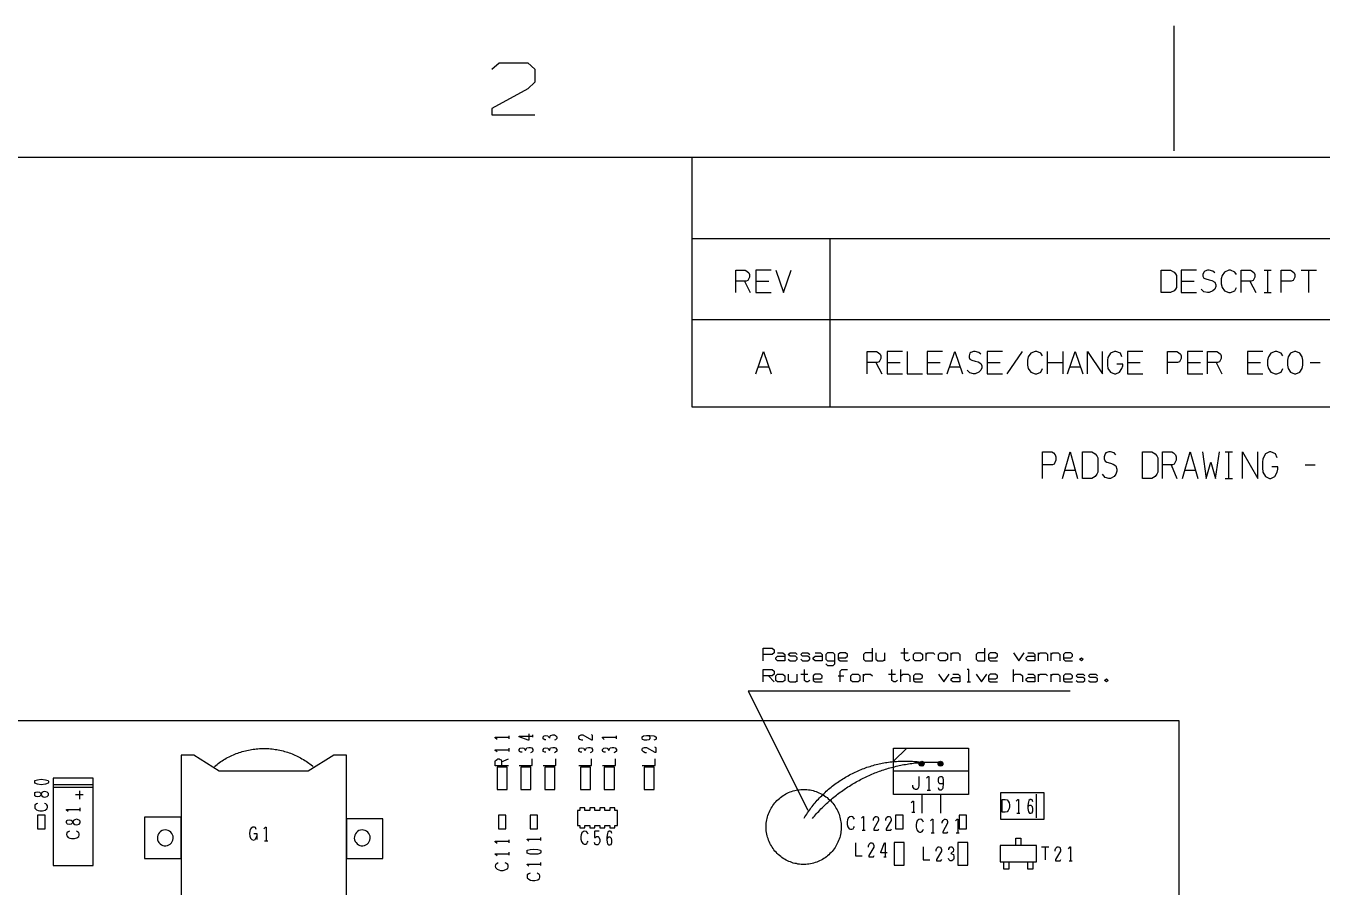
# Model space of a CAD drawing. Header units: millimetres. Extents: x 0 to 1189, y 35 to 806.
# Drawn here: x 630.9 to 915.9, y 616.2 to 805.6 of the extents above; entities that cross this region are included whole.
import ezdxf

# ---------------------------------------------------------------- set-up
doc = ezdxf.new("R2010")
doc.units = ezdxf.units.MM
doc.layers.add('Pen 1', color=7, linetype='Continuous')

msp = doc.modelspace()

# ---------------------------------------------------------------- linework, layer by layer
at = {"layer": 'Pen 1', "color": 7, "lineweight": 30}
for p, q in [((883.3, 805.58), (883.3, 778.1)), ((777.4, 758.85), (1162.45, 758.85)), ((807.65, 758.85), (807.65, 721.7)), ((903.15, 751.85), (904.72, 751.85)), ((903.95, 746.92), (903.95, 751.85)), ((911.35, 751.85), (914.7, 751.85)), ((913.03, 746.92), (913.03, 751.85)), ((788.9, 749.42), (790.2, 746.92)), ((791.42, 749.42), (794.25, 749.42)), ((884.95, 749.42), (887.78, 749.42)), ((900.03, 749.42), (901.33, 746.92)), ((903.15, 746.92), (904.72, 746.92)), ((777.4, 740.97), (1162.45, 740.97)), ((846.7, 729.05), (850.08, 733.95)), ((855.53, 729.05), (855.53, 733.95)), ((858.88, 733.95), (858.88, 729.05)), ((791.92, 730.58), (794.3, 730.58)), ((817.78, 731.55), (819.08, 729.05)), ((820.3, 731.55), (823.12, 731.55)), ((829.1, 731.55), (831.92, 731.55)), ((834, 730.58), (836.38, 730.58)), ((842.3, 731.55), (845.15, 731.55)), ((855.53, 731.55), (858.88, 731.55)), ((860.4, 730.58), (862.78, 730.58)), ((873.12, 731.55), (875.95, 731.55)), ((886.33, 731.55), (889.15, 731.55)), ((892.6, 731.55), (893.9, 729.05)), ((899.53, 731.55), (902.35, 731.55)), ((913.3, 731.55), (915.47, 731.55)), ((894.62, 711.92), (896.2, 711.92)), ((895.42, 706.05), (895.42, 711.92)), ((859.3, 707.88), (861.67, 707.88)), ((882.7, 709.03), (884, 706.05)), ((885.72, 707.88), (888.08, 707.88)), ((912.2, 709.03), (914.38, 709.03)), ((894.62, 706.05), (896.2, 706.05)), ((819.78, 665.95), (819.78, 667.67)), ((823.3, 667.67), (824.88, 667.67)), ((828.83, 665.95), (828.83, 667.67)), ((834.33, 665.95), (834.33, 667.67)), ((853.58, 665.95), (853.58, 667.67)), ((856.33, 665.95), (856.33, 667.67)), ((823.3, 661.28), (823.3, 664.03)), ((848.08, 661.28), (848.08, 664.03)), ((794.22, 662.65), (795.42, 661.28)), ((800.53, 661.28), (800.53, 663)), ((801.3, 663), (802.88, 663)), ((809.55, 662.65), (810.75, 662.65)), ((815.05, 661.28), (815.05, 663)), ((820.55, 663), (822.12, 663)), ((837.85, 661.28), (838.62, 661.28)), ((853.58, 661.28), (853.58, 663)), ((856.33, 661.28), (856.33, 663)), ((737.17, 648.78), (737.17, 649.47)), ((742.4, 649.12), (742.4, 649.65)), ((760.75, 648.78), (760.75, 649.47)), ((735.5, 643.72), (737.03, 644.4)), ((737.17, 646.03), (737.17, 646.72)), ((821.67, 643.85), (824.58, 646.72)), ((838.17, 641.65), (821.67, 641.65)), ((828.42, 643.3), (827.33, 643.3)), ((828.42, 643.3), (827.33, 643.3)), ((827.4, 643.58), (828.35, 643.58)), ((827.4, 643.58), (828.35, 643.58)), ((827.4, 643.03), (828.35, 643.03)), ((827.4, 643.03), (828.35, 643.03)), ((832.55, 643.3), (831.45, 643.3)), ((831.53, 643.58), (832.47, 643.58)), ((831.53, 643.03), (832.47, 643.03)), ((637.12, 638.72), (645.5, 638.72)), ((637.12, 638.17), (645.5, 638.17)), ((643.53, 636.45), (641.83, 636.45)), ((642.67, 637.38), (642.67, 635.53)), ((827.88, 636.55), (827.88, 632.42)), ((829.1, 637.47), (829.78, 637.47)), ((832, 636.55), (832, 632.42)), ((853.08, 636.6), (853.08, 631.38)), ((642.85, 632.9), (642.85, 633.6)), ((825.72, 632.65), (826.4, 632.65)), ((848.8, 632.45), (849.47, 632.45)), ((744.15, 626.42), (744.15, 627.1)), ((814.8, 628.67), (815.47, 628.67)), ((829.95, 628.08), (830.65, 628.08)), ((835.45, 628.08), (836.15, 628.08)), ((683.38, 626.33), (684.08, 626.33)), ((737.17, 625.92), (737.17, 626.6)), ((854.22, 625), (855.85, 625)), ((855, 625), (855, 622.15)), ((737.17, 623.17), (737.17, 623.85)), ((744.15, 620.92), (744.15, 621.6)), ((819.58, 622.83), (820.1, 622.83)), ((860.28, 621.95), (860.97, 621.95))]:
    msp.add_line(p, q, dxfattribs=at)
for points in [[(733.4, 796.03), (734.97, 797.45), (741.25, 797.45), (742.83, 796.03), (742.83, 793.17), (741.25, 791.72), (733.4, 787.42), (733.4, 786), (742.83, 786)], [(26.55, 776.72), (1162.45, 776.72), (1162.45, 61.62), (26.55, 61.62), (26.55, 776.72)], [(777.4, 776.72), (1162.45, 776.72), (1162.45, 721.7), (777.4, 721.7), (777.4, 776.72)], [(787.03, 746.92), (787.03, 751.85), (789.1, 751.85), (789.42, 751.65), (789.85, 751.28), (790, 750.88), (790, 750.3), (789.62, 749.55), (789.25, 749.42), (787.03, 749.42)], [(794.8, 751.85), (791.42, 751.85), (791.42, 746.92), (794.8, 746.92)], [(795.83, 751.85), (797.5, 746.92), (799.2, 751.85)], [(880.55, 746.92), (880.55, 751.85), (882.6, 751.85), (883.38, 751.45), (883.72, 751.08), (883.9, 750.7), (883.9, 748.08), (883.72, 747.7), (883.38, 747.33), (882.6, 746.92), (880.55, 746.92)], [(888.3, 751.85), (884.95, 751.85), (884.95, 746.92), (888.3, 746.92)], [(892.33, 751.28), (891.9, 751.65), (891.1, 751.85), (890.72, 751.85), (890.1, 751.65), (889.92, 751.45), (889.72, 750.88), (889.72, 750.5), (889.92, 750.12), (890.33, 749.92), (891.1, 749.72), (891.7, 749.55), (892.33, 749.22), (892.53, 748.65), (892.53, 748.28), (892.33, 747.7), (891.9, 747.33), (891.1, 746.92), (890.72, 746.92), (889.92, 747.12), (889.35, 747.7)], [(897.1, 750.88), (896.72, 751.45), (895.8, 751.85), (895.42, 751.85), (894.47, 751.45), (893.92, 750.7), (893.75, 749.92), (893.75, 748.85), (893.92, 748.08), (894.47, 747.33), (895.42, 746.92), (895.8, 746.92), (896.72, 747.33), (897.1, 748.08)], [(898.15, 746.92), (898.15, 751.85), (900.2, 751.85), (900.55, 751.65), (900.97, 751.28), (901.12, 750.88), (901.12, 750.3), (900.75, 749.55), (900.35, 749.42), (898.15, 749.42)], [(906.95, 746.92), (906.95, 751.85), (909, 751.85), (909.35, 751.65), (909.78, 751.28), (909.92, 750.88), (909.92, 750.3), (909.55, 749.55), (909.15, 749.42), (906.95, 749.42)], [(791.42, 729.05), (793.1, 733.95), (794.8, 729.05)], [(815.9, 729.05), (815.9, 733.95), (817.97, 733.95), (818.33, 733.78), (818.72, 733.38), (818.88, 733), (818.88, 732.42), (818.5, 731.67), (818.12, 731.55), (815.9, 731.55)], [(823.67, 733.95), (820.3, 733.95), (820.3, 729.05), (823.67, 729.05)], [(824.7, 733.95), (824.7, 729.05), (828.08, 729.05)], [(832.47, 733.95), (829.1, 733.95), (829.1, 729.05), (832.47, 729.05)], [(833.5, 729.05), (835.2, 733.95), (836.88, 729.05)], [(840.9, 733.38), (840.47, 733.78), (839.67, 733.95), (839.28, 733.95), (838.67, 733.78), (838.47, 733.58), (838.3, 733), (838.3, 732.62), (838.47, 732.25), (838.9, 732.05), (839.67, 731.85), (840.28, 731.67), (840.9, 731.35), (841.08, 730.78), (841.08, 730.4), (840.9, 729.83), (840.47, 729.45), (839.67, 729.05), (839.28, 729.05), (838.47, 729.25), (837.9, 729.83)], [(845.67, 733.95), (842.3, 733.95), (842.3, 729.05), (845.67, 729.05)], [(854.47, 733), (854.1, 733.58), (853.17, 733.95), (852.8, 733.95), (851.85, 733.58), (851.3, 732.83), (851.12, 732.05), (851.12, 730.97), (851.3, 730.2), (851.85, 729.45), (852.8, 729.05), (853.17, 729.05), (854.1, 729.45), (854.47, 730.2)], [(859.92, 729.05), (861.6, 733.95), (863.28, 729.05)], [(864.33, 729.05), (864.33, 733.95), (867.67, 729.05), (867.67, 733.95)], [(871.92, 732.83), (871.58, 733.58), (870.55, 733.95), (870.25, 733.95), (869.4, 733.58), (868.83, 732.62), (868.72, 732.05), (868.72, 730.97), (868.83, 730.2), (869.4, 729.45), (870.25, 729.05), (870.55, 729.05), (871.4, 729.45), (871.92, 730.2), (872.08, 730.78), (872.08, 731.15), (870.75, 731.15)], [(876.47, 733.95), (873.12, 733.95), (873.12, 729.05), (876.47, 729.05)], [(881.92, 729.05), (881.92, 733.95), (883.97, 733.95), (884.33, 733.78), (884.75, 733.38), (884.9, 733), (884.9, 732.42), (884.53, 731.67), (884.12, 731.55), (881.92, 731.55)], [(889.67, 733.95), (886.33, 733.95), (886.33, 729.05), (889.67, 729.05)], [(890.72, 729.05), (890.72, 733.95), (892.78, 733.95), (893.12, 733.78), (893.55, 733.38), (893.7, 733), (893.7, 732.42), (893.33, 731.67), (892.92, 731.55), (890.72, 731.55)], [(902.88, 733.95), (899.53, 733.95), (899.53, 729.05), (902.88, 729.05)], [(907.28, 733), (906.9, 733.58), (905.97, 733.95), (905.6, 733.95), (904.65, 733.58), (904.1, 732.83), (903.92, 732.05), (903.92, 730.97), (904.1, 730.2), (904.65, 729.45), (905.6, 729.05), (905.97, 729.05), (906.9, 729.45), (907.28, 730.2)], [(910.15, 733.95), (909.85, 733.95), (909, 733.58), (908.42, 732.83), (908.33, 732.05), (908.33, 730.97), (908.42, 730.2), (909, 729.45), (909.85, 729.05), (910.15, 729.05), (911, 729.45), (911.53, 730.2), (911.67, 730.97), (911.67, 732.05), (911.53, 732.83), (911, 733.58), (910.15, 733.95)], [(854.42, 706.05), (854.42, 711.92), (856.47, 711.92), (856.83, 711.7), (857.25, 711.25), (857.4, 710.78), (857.4, 710.1), (857, 709.17), (856.62, 709.03), (854.42, 709.03)], [(858.83, 706.05), (860.5, 711.92), (862.17, 706.05)], [(863.22, 706.05), (863.22, 711.92), (865.28, 711.92), (866.05, 711.47), (866.38, 711.03), (866.58, 710.55), (866.58, 707.42), (866.38, 706.97), (866.05, 706.5), (865.28, 706.05), (863.22, 706.05)], [(870.6, 711.25), (870.17, 711.7), (869.38, 711.92), (869, 711.92), (868.38, 711.7), (868.2, 711.47), (868, 710.78), (868, 710.33), (868.2, 709.88), (868.6, 709.65), (869.38, 709.4), (869.97, 709.17), (870.6, 708.8), (870.78, 708.1), (870.78, 707.65), (870.6, 706.97), (870.17, 706.5), (869.38, 706.05), (869, 706.05), (868.2, 706.28), (867.62, 706.97)], [(876.42, 706.05), (876.42, 711.92), (878.47, 711.92), (879.25, 711.47), (879.58, 711.03), (879.78, 710.55), (879.78, 707.42), (879.58, 706.97), (879.25, 706.5), (878.47, 706.05), (876.42, 706.05)], [(880.83, 706.05), (880.83, 711.92), (882.88, 711.92), (883.22, 711.7), (883.65, 711.25), (883.8, 710.78), (883.8, 710.1), (883.42, 709.17), (883.03, 709.03), (880.83, 709.03)], [(885.22, 706.05), (886.9, 711.92), (888.58, 706.05)], [(889.62, 711.92), (890.45, 706.05), (891.45, 709.65), (892.47, 706.05), (893.33, 711.92)], [(898.42, 706.05), (898.42, 711.92), (901.78, 706.05), (901.78, 711.92)], [(906.03, 710.55), (905.67, 711.47), (904.65, 711.92), (904.35, 711.92), (903.5, 711.47), (902.92, 710.33), (902.83, 709.65), (902.83, 708.35), (902.92, 707.42), (903.5, 706.5), (904.35, 706.05), (904.65, 706.05), (905.5, 706.5), (906.03, 707.42), (906.17, 708.1), (906.17, 708.58), (904.85, 708.58)], [(793.05, 665.95), (793.05, 668.7), (795.03, 668.7), (795.42, 668.35), (795.42, 667.67), (795.03, 667.33), (793.05, 667.33)], [(796.2, 667.67), (797.38, 667.67), (797.78, 667.33), (797.78, 665.95), (796.2, 665.95), (795.8, 666.3), (795.8, 666.62), (796.2, 666.97), (797.78, 666.97)], [(798.55, 666.3), (798.95, 665.95), (800.12, 665.95), (800.53, 666.3), (800.53, 666.62), (800.12, 666.97), (798.95, 666.97), (798.55, 667.33), (798.95, 667.67), (800.12, 667.67), (800.53, 667.33)], [(801.3, 666.3), (801.7, 665.95), (802.88, 665.95), (803.28, 666.3), (803.28, 666.62), (802.88, 666.97), (801.7, 666.97), (801.3, 667.33), (801.7, 667.67), (802.88, 667.67), (803.28, 667.33)], [(804.45, 667.67), (805.62, 667.67), (806.03, 667.33), (806.03, 665.95), (804.45, 665.95), (804.05, 666.3), (804.05, 666.62), (804.45, 666.97), (806.03, 666.97)], [(806.8, 665.25), (807.2, 664.92), (808.38, 664.92), (808.78, 665.25), (808.78, 667.33), (808.38, 667.67), (807.2, 667.67), (806.8, 667.33), (806.8, 666.3), (807.2, 665.95), (808.78, 665.95)], [(809.55, 666.62), (811.12, 666.62), (811.53, 666.97), (811.53, 667.33), (811.12, 667.67), (809.95, 667.67), (809.55, 667.33), (809.55, 666.3), (809.95, 665.95), (811.53, 665.95)], [(817.03, 667.67), (815.45, 667.67), (815.05, 667.33), (815.05, 666.3), (815.45, 665.95), (817.03, 665.95), (817.03, 668.7)], [(817.8, 667.67), (817.8, 666.3), (818.2, 665.95), (819.38, 665.95), (819.78, 666.3)], [(825.28, 666.3), (824.88, 665.95), (824.5, 665.95), (824.1, 666.3), (824.1, 668.7)], [(826.08, 666.3), (826.08, 667.33), (826.45, 667.67), (827.62, 667.67), (828.03, 667.33), (828.03, 666.3), (827.62, 665.95), (826.45, 665.95), (826.08, 666.3)], [(828.83, 667.33), (829.2, 667.67), (830.38, 667.67), (830.78, 667.33)], [(831.58, 666.3), (831.58, 667.33), (831.95, 667.67), (833.12, 667.67), (833.53, 667.33), (833.53, 666.3), (833.12, 665.95), (831.95, 665.95), (831.58, 666.3)], [(834.33, 667.33), (834.7, 667.67), (835.88, 667.67), (836.28, 667.33), (836.28, 665.95)], [(841.78, 667.67), (840.2, 667.67), (839.83, 667.33), (839.83, 666.3), (840.2, 665.95), (841.78, 665.95), (841.78, 668.7)], [(842.58, 666.62), (844.12, 666.62), (844.53, 666.97), (844.53, 667.33), (844.12, 667.67), (842.95, 667.67), (842.58, 667.33), (842.58, 666.3), (842.95, 665.95), (844.53, 665.95)], [(848.08, 667.67), (849.25, 665.95), (850.42, 667.67)], [(851.2, 667.67), (852.4, 667.67), (852.78, 667.33), (852.78, 665.95), (851.2, 665.95), (850.83, 666.3), (850.83, 666.62), (851.2, 666.97), (852.78, 666.97)], [(853.58, 667.33), (853.95, 667.67), (855.15, 667.67), (855.53, 667.33), (855.53, 665.95)], [(856.33, 667.33), (856.7, 667.67), (857.9, 667.67), (858.28, 667.33), (858.28, 665.95)], [(859.08, 666.62), (860.65, 666.62), (861.03, 666.97), (861.03, 667.33), (860.65, 667.67), (859.45, 667.67), (859.08, 667.33), (859.08, 666.3), (859.45, 665.95), (861.03, 665.95)], [(793.05, 661.28), (793.05, 664.03), (795.03, 664.03), (795.42, 663.67), (795.42, 663), (795.03, 662.65), (793.05, 662.65)], [(803.28, 661.62), (802.88, 661.28), (802.5, 661.28), (802.1, 661.62), (802.1, 664.03)], [(809.95, 661.28), (809.95, 663.67), (810.35, 664.03), (811.53, 664.03)], [(822.53, 661.62), (822.12, 661.28), (821.75, 661.28), (821.35, 661.62), (821.35, 664.03)], [(838.25, 661.28), (838.25, 664.03), (837.85, 664.03)], [(863, 665.95), (862.6, 666.3), (863, 666.62), (863.4, 666.3), (863, 665.95)], [(795.8, 661.62), (795.8, 662.65), (796.2, 663), (797.38, 663), (797.78, 662.65), (797.78, 661.62), (797.38, 661.28), (796.2, 661.28), (795.8, 661.62)], [(798.55, 663), (798.55, 661.62), (798.95, 661.28), (800.12, 661.28), (800.53, 661.62)], [(804.05, 661.95), (805.62, 661.95), (806.03, 662.3), (806.03, 662.65), (805.62, 663), (804.45, 663), (804.05, 662.65), (804.05, 661.62), (804.45, 661.28), (806.03, 661.28)], [(812.3, 661.62), (812.3, 662.65), (812.7, 663), (813.88, 663), (814.28, 662.65), (814.28, 661.62), (813.88, 661.28), (812.7, 661.28), (812.3, 661.62)], [(815.05, 662.65), (815.45, 663), (816.62, 663), (817.03, 662.65)], [(823.3, 662.65), (823.7, 663), (824.88, 663), (825.28, 662.65), (825.28, 661.28)], [(826.08, 661.95), (827.62, 661.95), (828.03, 662.3), (828.03, 662.65), (827.62, 663), (826.45, 663), (826.08, 662.65), (826.08, 661.62), (826.45, 661.28), (828.03, 661.28)], [(831.58, 663), (832.75, 661.28), (833.92, 663)], [(834.7, 663), (835.88, 663), (836.28, 662.65), (836.28, 661.28), (834.7, 661.28), (834.33, 661.62), (834.33, 661.95), (834.7, 662.3), (836.28, 662.3)], [(839.83, 663), (841, 661.28), (842.17, 663)], [(842.58, 661.95), (844.12, 661.95), (844.53, 662.3), (844.53, 662.65), (844.12, 663), (842.95, 663), (842.58, 662.65), (842.58, 661.62), (842.95, 661.28), (844.53, 661.28)], [(848.08, 662.65), (848.45, 663), (849.62, 663), (850.03, 662.65), (850.03, 661.28)], [(851.2, 663), (852.4, 663), (852.78, 662.65), (852.78, 661.28), (851.2, 661.28), (850.83, 661.62), (850.83, 661.95), (851.2, 662.3), (852.78, 662.3)], [(853.58, 662.65), (853.95, 663), (855.15, 663), (855.53, 662.65)], [(856.33, 662.65), (856.7, 663), (857.9, 663), (858.28, 662.65), (858.28, 661.28)], [(859.08, 661.95), (860.65, 661.95), (861.03, 662.3), (861.03, 662.65), (860.65, 663), (859.45, 663), (859.08, 662.65), (859.08, 661.62), (859.45, 661.28), (861.03, 661.28)], [(861.83, 661.62), (862.2, 661.28), (863.4, 661.28), (863.78, 661.62), (863.78, 661.95), (863.4, 662.3), (862.2, 662.3), (861.83, 662.65), (862.2, 663), (863.4, 663), (863.78, 662.65)], [(864.58, 661.62), (864.95, 661.28), (866.15, 661.28), (866.53, 661.62), (866.53, 661.95), (866.15, 662.3), (864.95, 662.3), (864.58, 662.65), (864.95, 663), (866.15, 663), (866.53, 662.65)], [(868.5, 661.28), (868.1, 661.62), (868.5, 661.95), (868.9, 661.62), (868.5, 661.28)], [(860.5, 659.3), (789.75, 659.3), (802.85, 633.12)], [(521.4, 319.98), (521.4, 375), (361.88, 375), (361.88, 652.78), (884.45, 652.78), (884.45, 375), (789.55, 375), (789.55, 319.98), (521.4, 319.98)], [(741.5, 649.85), (741.5, 648.47), (741.38, 648.47), (739.38, 649.22), (739.38, 649.4), (742.4, 649.4)], [(734.53, 648.65), (734.12, 649), (734.12, 649.12), (737.17, 649.12)], [(745.25, 648.58), (745, 648.58), (744.67, 648.78), (744.62, 648.95), (744.62, 649.22), (744.88, 649.47), (745.25, 649.55), (745.65, 649.47), (745.78, 649.3), (746.03, 649), (746.03, 648.95)], [(746.03, 649), (746.22, 649.4), (746.3, 649.55), (746.75, 649.65), (747.12, 649.65), (747.38, 649.55), (747.65, 649.22), (747.65, 648.83), (747.38, 648.58), (747.12, 648.47)], [(753.38, 648.47), (753.12, 648.47), (752.72, 648.65), (752.47, 648.95), (752.47, 649.22), (752.55, 649.47), (753, 649.65), (753.38, 649.65), (755.25, 648.58), (755.5, 648.58), (755.5, 649.55), (755.25, 649.72)], [(758.1, 648.65), (757.72, 649), (757.72, 649.12), (760.75, 649.12)], [(767.8, 649.55), (768.05, 649.4), (768.12, 649.22), (768.12, 648.83), (767.88, 648.58), (767.47, 648.47), (766.95, 648.47), (766.5, 648.65), (766.45, 648.95), (766.45, 649.22), (766.7, 649.47), (767.35, 649.55), (768.12, 649.55), (768.95, 649.47), (769.22, 649.4), (769.47, 649.12), (769.47, 648.83), (769.4, 648.65), (768.95, 648.47)], [(767.35, 645.72), (767.1, 645.72), (766.7, 645.9), (766.45, 646.2), (766.45, 646.47), (766.5, 646.72), (766.95, 646.9), (767.35, 646.9), (769.22, 645.83), (769.47, 645.83), (769.47, 646.8), (769.22, 646.97)], [(701.38, 645.17), (698.6, 645.17), (693, 641.67), (673.45, 641.67), (667.85, 645.17), (665.05, 645.17), (665.05, 608.83), (701.38, 608.83), (701.38, 645.17)], [(672.4, 642.72), (672.67, 642.95), (672.95, 643.15), (673.22, 643.38), (673.5, 643.58), (673.78, 643.78), (674.08, 643.95), (674.38, 644.15), (674.67, 644.33), (674.97, 644.5), (675.28, 644.67), (675.6, 644.83), (675.9, 644.97), (676.22, 645.12), (676.53, 645.28), (676.85, 645.4), (677.17, 645.53), (677.5, 645.65), (677.83, 645.78), (678.17, 645.88), (678.5, 645.97), (678.83, 646.08), (679.17, 646.15), (679.53, 646.25), (679.85, 646.3), (680.2, 646.38), (680.55, 646.42), (680.88, 646.5), (681.22, 646.53), (681.58, 646.58), (681.92, 646.6), (682.28, 646.62), (682.62, 646.65), (682.97, 646.65), (683.33, 646.65), (683.67, 646.65), (684.03, 646.62), (684.35, 646.62), (684.7, 646.58), (685.05, 646.55), (685.4, 646.5), (685.75, 646.45), (686.1, 646.4), (686.42, 646.35), (686.78, 646.28), (687.12, 646.2), (687.45, 646.12), (687.8, 646.03), (688.12, 645.92), (688.45, 645.83), (688.78, 645.7), (689.12, 645.6), (689.45, 645.47), (689.78, 645.33), (690.08, 645.2), (690.4, 645.05), (690.72, 644.9), (691.03, 644.75), (691.33, 644.58), (691.62, 644.4), (691.92, 644.22), (692.22, 644.05), (692.53, 643.85), (692.83, 643.65), (693.1, 643.45), (693.38, 643.25), (693.65, 643.05), (693.92, 642.83), (694.05, 642.72)], [(734.53, 645.9), (734.12, 646.25), (734.12, 646.38), (737.17, 646.38)], [(737.03, 642.83), (734.12, 642.83), (734.12, 643.9), (734.2, 644.05), (734.53, 644.22), (734.72, 644.35), (734.97, 644.35), (735.22, 644.22), (735.42, 644.15), (735.5, 643.9), (735.5, 642.83)], [(740.03, 645.83), (739.75, 645.83), (739.45, 646.03), (739.38, 646.2), (739.38, 646.47), (739.62, 646.72), (740.03, 646.8), (740.4, 646.72), (740.53, 646.55), (740.8, 646.25), (740.8, 646.2)], [(739.38, 642.9), (742.2, 642.9), (742.2, 644.35)], [(740.8, 646.25), (740.97, 646.65), (741.05, 646.8), (741.5, 646.9), (741.9, 646.9), (742.15, 646.8), (742.4, 646.47), (742.4, 646.08), (742.15, 645.83), (741.9, 645.72)], [(745.25, 645.83), (745, 645.83), (744.67, 646.03), (744.62, 646.2), (744.62, 646.47), (744.88, 646.72), (745.25, 646.8), (745.65, 646.72), (745.78, 646.55), (746.03, 646.25), (746.03, 646.2)], [(744.62, 642.9), (747.45, 642.9), (747.45, 644.35)], [(746.03, 646.25), (746.22, 646.65), (746.3, 646.8), (746.75, 646.9), (747.12, 646.9), (747.38, 646.8), (747.65, 646.47), (747.65, 646.08), (747.38, 645.83), (747.12, 645.72)], [(753.12, 645.83), (752.85, 645.83), (752.55, 646.03), (752.47, 646.2), (752.47, 646.47), (752.72, 646.72), (753.12, 646.8), (753.5, 646.72), (753.62, 646.55), (753.9, 646.25), (753.9, 646.2)], [(752.47, 642.9), (755.3, 642.9), (755.3, 644.35)], [(753.9, 646.25), (754.08, 646.65), (754.15, 646.8), (754.6, 646.9), (755, 646.9), (755.25, 646.8), (755.5, 646.47), (755.5, 646.08), (755.25, 645.83), (755, 645.72)], [(758.35, 645.83), (758.1, 645.83), (757.78, 646.03), (757.72, 646.2), (757.72, 646.47), (757.97, 646.72), (758.35, 646.8), (758.75, 646.72), (758.88, 646.55), (759.12, 646.25), (759.12, 646.2)], [(757.72, 642.9), (760.55, 642.9), (760.55, 644.35)], [(759.12, 646.25), (759.33, 646.65), (759.4, 646.8), (759.85, 646.9), (760.22, 646.9), (760.47, 646.8), (760.75, 646.47), (760.75, 646.08), (760.47, 645.83), (760.22, 645.72)], [(766.45, 642.9), (769.28, 642.9), (769.28, 644.35)], [(838.17, 646.72), (838.17, 636.55), (821.67, 636.55), (821.67, 646.72), (838.17, 646.72)], [(734.53, 642.58), (734.53, 637.62), (736.72, 637.62), (736.72, 642.58), (734.53, 642.58)], [(739.75, 642.58), (739.75, 637.62), (741.95, 637.62), (741.95, 642.58), (739.75, 642.58)], [(745, 642.58), (745, 637.62), (747.2, 637.62), (747.2, 642.58), (745, 642.58)], [(752.85, 642.58), (752.85, 637.62), (755.05, 637.62), (755.05, 642.58), (752.85, 642.58)], [(758.1, 642.58), (758.1, 637.62), (760.3, 637.62), (760.3, 642.58), (758.1, 642.58)], [(766.83, 642.58), (766.83, 637.62), (769.03, 637.62), (769.03, 642.58), (766.83, 642.58)], [(802.05, 631.33), (802.22, 631.62), (802.42, 631.92), (802.6, 632.22), (802.8, 632.5), (803, 632.8), (803.2, 633.08), (803.4, 633.38), (803.6, 633.65), (803.83, 633.92), (804.03, 634.2), (804.25, 634.47), (804.47, 634.72), (804.7, 635), (804.92, 635.28), (805.17, 635.53), (805.4, 635.78), (805.65, 636.03), (805.9, 636.28), (806.12, 636.53), (806.4, 636.78), (806.65, 637), (806.9, 637.25), (807.15, 637.47), (807.42, 637.7), (807.7, 637.92), (807.95, 638.15), (808.22, 638.38), (808.5, 638.58), (808.78, 638.8), (809.08, 639), (809.35, 639.2), (809.65, 639.4), (809.92, 639.6), (810.22, 639.78), (810.53, 639.97), (810.8, 640.15), (811.1, 640.33), (811.42, 640.5), (811.72, 640.67), (812.03, 640.85), (812.33, 641), (812.65, 641.17), (812.95, 641.33), (813.28, 641.47), (813.6, 641.62), (813.9, 641.75), (814.22, 641.9), (814.55, 642.03), (814.88, 642.15), (815.2, 642.28), (815.53, 642.4), (815.85, 642.53), (816.2, 642.62), (816.53, 642.72), (816.85, 642.83), (817.2, 642.92), (817.53, 643.03), (817.88, 643.12), (818.2, 643.2), (818.55, 643.28), (818.88, 643.35), (819.22, 643.42), (819.58, 643.47), (819.92, 643.55), (820.25, 643.6), (820.6, 643.65), (820.95, 643.7), (821.3, 643.75), (821.65, 643.78), (822, 643.8), (822.35, 643.83), (822.7, 643.85), (823.03, 643.88), (823.38, 643.9), (823.72, 643.9), (824.08, 643.9), (824.42, 643.9), (824.78, 643.9), (825.12, 643.88), (825.47, 643.88), (825.83, 643.85), (826.17, 643.83), (826.53, 643.8), (826.88, 643.78), (827.22, 643.72), (827.58, 643.67), (827.9, 643.62), (828.17, 643.6)], [(803.88, 631.25), (804.1, 631.53), (804.33, 631.8), (804.55, 632.05), (804.78, 632.33), (805, 632.58), (805.25, 632.83), (805.5, 633.1), (805.72, 633.35), (805.97, 633.6), (806.22, 633.85), (806.47, 634.08), (806.72, 634.33), (806.97, 634.58), (807.25, 634.8), (807.5, 635.05), (807.78, 635.28), (808.03, 635.5), (808.3, 635.72), (808.58, 635.95), (808.85, 636.17), (809.12, 636.4), (809.4, 636.6), (809.67, 636.83), (809.95, 637.03), (810.22, 637.22), (810.53, 637.42), (810.8, 637.62), (811.1, 637.83), (811.38, 638.03), (811.67, 638.22), (811.97, 638.4), (812.28, 638.6), (812.58, 638.78), (812.88, 638.95), (813.17, 639.12), (813.47, 639.3), (813.78, 639.47), (814.1, 639.65), (814.4, 639.8), (814.72, 639.97), (815.03, 640.12), (815.35, 640.28), (815.65, 640.42), (815.97, 640.58), (816.3, 640.72), (816.62, 640.85), (816.92, 641), (817.25, 641.12), (817.58, 641.28), (817.9, 641.4), (818.25, 641.53), (818.58, 641.65), (818.9, 641.75), (819.22, 641.88), (819.55, 641.97), (819.9, 642.1), (820.22, 642.2), (820.58, 642.3), (820.9, 642.4), (821.22, 642.47), (821.58, 642.58), (821.92, 642.65), (822.25, 642.75), (822.6, 642.83), (822.95, 642.9), (823.28, 642.97), (823.62, 643.05), (823.97, 643.1), (824.33, 643.17), (824.65, 643.22), (825, 643.28), (825.35, 643.33), (825.7, 643.38), (826.05, 643.42), (826.4, 643.47), (826.75, 643.5), (827.1, 643.53), (827.45, 643.58), (827.8, 643.6), (828.12, 643.62), (828.47, 643.62), (828.83, 643.65), (829.17, 643.65), (829.53, 643.67), (829.88, 643.67), (830.25, 643.67), (830.6, 643.67), (830.95, 643.67), (831.3, 643.65), (831.65, 643.65), (832, 643.62), (832.35, 643.6), (832.55, 643.6)], [(827.88, 642.75), (827.55, 642.85), (827.35, 643.12), (827.35, 643.47), (827.55, 643.75), (827.9, 643.85), (828.2, 643.72), (828.4, 643.42), (828.38, 643.1), (828.15, 642.83), (827.88, 642.75)], [(827.88, 642.75), (827.55, 642.85), (827.35, 643.12), (827.35, 643.47), (827.55, 643.75), (827.9, 643.85), (828.2, 643.72), (828.4, 643.42), (828.38, 643.1), (828.15, 642.83), (827.88, 642.75)], [(832, 642.75), (831.67, 642.85), (831.47, 643.12), (831.47, 643.47), (831.67, 643.75), (832.03, 643.85), (832.33, 643.72), (832.53, 643.42), (832.5, 643.1), (832.28, 642.83), (832, 642.75)], [(632.85, 639.45), (632.9, 639.62), (633.47, 639.78), (634.25, 639.88), (635.22, 639.78), (635.8, 639.62), (635.88, 639.45), (635.88, 639.17), (635.8, 639.03), (635.22, 638.8), (634.25, 638.7), (633.47, 638.8), (632.9, 639.03), (632.85, 639.17), (632.85, 639.45)], [(636.9, 620.92), (645.7, 620.92), (645.7, 640.12), (636.9, 640.12), (636.9, 620.92)], [(827.28, 640.53), (827.28, 638.53), (827.2, 638.08), (827.03, 637.8), (826.78, 637.67), (826.5, 637.67), (826.2, 637.8), (825.95, 638.2), (825.95, 638.58)], [(828.95, 640.12), (829.3, 640.53), (829.42, 640.53), (829.42, 637.47)], [(832.62, 639.15), (832.45, 638.9), (832.28, 638.85), (831.88, 638.85), (831.62, 639.1), (831.55, 639.47), (831.55, 640), (831.7, 640.45), (832.03, 640.53), (832.28, 640.53), (832.53, 640.25), (832.62, 639.62), (832.62, 638.85), (832.53, 638), (832.45, 637.75), (832.17, 637.47), (831.88, 637.47), (831.7, 637.55), (831.55, 638)], [(632.85, 636.47), (632.85, 636.7), (632.9, 636.95), (633.1, 637.03), (633.47, 637.12), (633.88, 637.03), (634.2, 636.78), (634.45, 636.28), (634.7, 636.05), (635.1, 635.95), (635.6, 636.12), (635.88, 636.42), (635.88, 636.78), (635.6, 637.03), (635.1, 637.2), (634.7, 637.12), (634.45, 636.95), (634.2, 636.42), (633.88, 636.12), (633.47, 636.05), (633.1, 636.12), (632.9, 636.28), (632.85, 636.47)], [(801.92, 637.65), (802.28, 637.65), (802.62, 637.62), (802.97, 637.6), (803.33, 637.55), (803.65, 637.47), (804, 637.4), (804.33, 637.3), (804.67, 637.2), (805, 637.08), (805.3, 636.92), (805.62, 636.78), (805.92, 636.62), (806.22, 636.45), (806.53, 636.25), (806.83, 636.05), (807.1, 635.85), (807.35, 635.62), (807.62, 635.38), (807.88, 635.15), (808.1, 634.88), (808.33, 634.62), (808.55, 634.35), (808.75, 634.05), (808.92, 633.78), (809.1, 633.47), (809.28, 633.17), (809.42, 632.85), (809.58, 632.53), (809.7, 632.2), (809.8, 631.88), (809.9, 631.55), (809.97, 631.2), (810.05, 630.85), (810.1, 630.53), (810.15, 630.17), (810.17, 629.83), (810.17, 629.47), (810.17, 629.12), (810.15, 628.78), (810.12, 628.42), (810.08, 628.08), (810, 627.75), (809.92, 627.4), (809.85, 627.08), (809.72, 626.72), (809.62, 626.4), (809.47, 626.08), (809.33, 625.78), (809.17, 625.45), (809, 625.15), (808.83, 624.85), (808.62, 624.58), (808.4, 624.3), (808.17, 624.03), (807.95, 623.78), (807.7, 623.53), (807.45, 623.28), (807.2, 623.05), (806.92, 622.83), (806.65, 622.62), (806.35, 622.45), (806.05, 622.25), (805.75, 622.1), (805.42, 621.92), (805.12, 621.8), (804.8, 621.67), (804.45, 621.55), (804.12, 621.45), (803.8, 621.38), (803.45, 621.3), (803.1, 621.25), (802.75, 621.2), (802.4, 621.17), (802.05, 621.15), (801.72, 621.15), (801.38, 621.17), (801.03, 621.2), (800.67, 621.25), (800.33, 621.33), (800, 621.38), (799.65, 621.47), (799.33, 621.58), (799, 621.7), (798.67, 621.83), (798.35, 621.97), (798.05, 622.12), (797.72, 622.3), (797.45, 622.47), (797.15, 622.67), (796.88, 622.9), (796.6, 623.1), (796.35, 623.35), (796.1, 623.58), (795.85, 623.83), (795.62, 624.1), (795.4, 624.38), (795.2, 624.65), (795, 624.92), (794.83, 625.22), (794.65, 625.53), (794.47, 625.85), (794.35, 626.17), (794.22, 626.47), (794.1, 626.83), (794, 627.15), (793.9, 627.47), (793.83, 627.83), (793.78, 628.17), (793.72, 628.53), (793.7, 628.85), (793.67, 629.2), (793.67, 629.55), (793.7, 629.9), (793.72, 630.25), (793.78, 630.6), (793.83, 630.95), (793.9, 631.28), (793.97, 631.62), (794.08, 631.95), (794.2, 632.28), (794.33, 632.6), (794.47, 632.92), (794.62, 633.25), (794.8, 633.55), (794.97, 633.85), (795.17, 634.12), (795.38, 634.42), (795.6, 634.67), (795.83, 634.95), (796.05, 635.2), (796.3, 635.45), (796.58, 635.67), (796.83, 635.9), (797.12, 636.1), (797.4, 636.3), (797.7, 636.5), (798, 636.65), (798.3, 636.83), (798.62, 636.97), (798.95, 637.1), (799.28, 637.22), (799.6, 637.33), (799.95, 637.42), (800.28, 637.5), (800.62, 637.55), (800.97, 637.6), (801.33, 637.62), (801.67, 637.65), (801.92, 637.65)], [(854.83, 636.88), (845.2, 636.88), (845.2, 631.1), (854.83, 631.1), (854.83, 636.88)], [(633.47, 634.58), (633.22, 634.45), (632.9, 634.2), (632.85, 633.85), (632.9, 633.55), (633.22, 633.2), (633.6, 633.05), (634, 632.95), (634.58, 632.95), (635.15, 633.12), (635.55, 633.38), (635.67, 633.67), (635.67, 634.03), (635.55, 634.28), (635.28, 634.45), (635.03, 634.58)], [(640.2, 632.78), (639.83, 633.12), (639.83, 633.25), (642.85, 633.25)], [(760.97, 633.03), (760.42, 633.03), (760.42, 633.58), (759.33, 633.58), (759.33, 633.03), (758.22, 633.03), (758.22, 633.58), (757.12, 633.58), (757.12, 633.03), (756.03, 633.03), (756.03, 633.58), (754.92, 633.58), (754.92, 633.03), (753.83, 633.03), (753.83, 633.58), (752.72, 633.58), (752.72, 633.03), (752.17, 633.03), (752.17, 629.72), (752.72, 629.72), (752.72, 629.17), (753.83, 629.17), (753.83, 629.72), (754.92, 629.72), (754.92, 629.17), (756.03, 629.17), (756.03, 629.72), (757.12, 629.72), (757.12, 629.17), (758.22, 629.17), (758.22, 629.72), (759.33, 629.72), (759.33, 629.17), (760.42, 629.17), (760.42, 629.72), (760.97, 629.72), (760.97, 633.03)], [(825.6, 634.78), (825.92, 635.08), (826.08, 635.08), (826.08, 632.65)], [(845.58, 632.62), (845.58, 635.47), (846.25, 635.47), (846.65, 635.4), (846.9, 635.08), (847.12, 634.7), (847.17, 634.3), (847.17, 633.8), (847.12, 633.47), (846.9, 633.03), (846.65, 632.75), (846.25, 632.62), (845.58, 632.62)], [(848.67, 635.08), (849, 635.47), (849.15, 635.47), (849.15, 632.45)], [(852.33, 634.95), (852.15, 635.4), (851.97, 635.47), (851.72, 635.47), (851.42, 635.2), (851.33, 634.95), (851.25, 634.12), (851.25, 633.47), (851.33, 632.7), (851.6, 632.45), (851.9, 632.45), (852.15, 632.5), (852.33, 632.95), (852.33, 633.47), (852.22, 633.85), (851.97, 634.12), (851.6, 634.12), (851.42, 634.05), (851.25, 633.8)], [(635.15, 632), (633.5, 632), (633.5, 628.97), (635.15, 628.97), (635.15, 632)], [(639.83, 630.38), (639.83, 630.58), (639.9, 630.83), (640.08, 630.92), (640.47, 631), (640.85, 630.92), (641.17, 630.67), (641.42, 630.15), (641.7, 629.92), (642.08, 629.85), (642.6, 630.03), (642.85, 630.33), (642.85, 630.67), (642.6, 630.92), (642.08, 631.1), (641.7, 631), (641.42, 630.83), (641.17, 630.33), (640.85, 630.03), (640.47, 629.92), (640.08, 630.03), (639.9, 630.15), (639.83, 630.38)], [(657.03, 631.55), (657.03, 622.45), (665.05, 622.45), (665.05, 631.55), (657.03, 631.55)], [(709.42, 622.45), (709.42, 631.2), (701.38, 631.2), (701.38, 622.45), (709.42, 622.45)], [(734.8, 628.97), (736.45, 628.97), (736.45, 632), (734.8, 632), (734.8, 628.97)], [(741.78, 628.97), (743.42, 628.97), (743.42, 632), (741.78, 632), (741.78, 628.97)], [(813.1, 631.08), (812.97, 631.33), (812.72, 631.65), (812.38, 631.72), (812.08, 631.65), (811.72, 631.33), (811.58, 630.95), (811.47, 630.55), (811.47, 629.97), (811.65, 629.4), (811.9, 629), (812.2, 628.88), (812.55, 628.88), (812.8, 629), (812.97, 629.28), (813.1, 629.53)], [(814.65, 631.33), (815, 631.72), (815.12, 631.72), (815.12, 628.67)], [(817.25, 630.8), (817.25, 631.08), (817.4, 631.45), (817.7, 631.72), (817.97, 631.72), (818.22, 631.65), (818.4, 631.2), (818.4, 630.8), (817.33, 628.95), (817.33, 628.67), (818.3, 628.67), (818.47, 628.95)], [(820, 630.8), (820, 631.08), (820.15, 631.45), (820.45, 631.72), (820.72, 631.72), (820.97, 631.65), (821.15, 631.2), (821.15, 630.8), (820.08, 628.95), (820.08, 628.67), (821.08, 628.67), (821.22, 628.95)], [(822.12, 628.97), (823.78, 628.97), (823.78, 632), (822.12, 632), (822.12, 628.97)], [(828.28, 630.45), (828.15, 630.72), (827.9, 631.05), (827.55, 631.1), (827.25, 631.05), (826.9, 630.72), (826.72, 630.33), (826.65, 629.95), (826.65, 629.35), (826.83, 628.78), (827.08, 628.4), (827.38, 628.28), (827.72, 628.28), (827.97, 628.4), (828.15, 628.65), (828.28, 628.9)], [(829.83, 630.72), (830.17, 631.1), (830.3, 631.1), (830.3, 628.08)], [(832.4, 630.2), (832.4, 630.45), (832.58, 630.85), (832.88, 631.1), (833.12, 631.1), (833.4, 631.05), (833.58, 630.58), (833.58, 630.2), (832.5, 628.33), (832.5, 628.08), (833.47, 628.08), (833.65, 628.33)], [(835.33, 630.72), (835.67, 631.1), (835.8, 631.1), (835.8, 628.08)], [(837.75, 632), (836.1, 632), (836.1, 628.97), (837.75, 628.97), (837.75, 632)], [(640.47, 628.47), (640.2, 628.35), (639.9, 628.08), (639.83, 627.75), (639.9, 627.45), (640.2, 627.1), (640.6, 626.92), (640.97, 626.85), (641.58, 626.85), (642.15, 627.03), (642.53, 627.28), (642.65, 627.58), (642.65, 627.92), (642.53, 628.17), (642.28, 628.35), (642.03, 628.47)], [(663.3, 627), (663.28, 627.35), (663.17, 627.67), (663, 627.97), (662.78, 628.25), (662.5, 628.47), (662.2, 628.62), (661.88, 628.72), (661.53, 628.75), (661.17, 628.7), (660.85, 628.6), (660.55, 628.42), (660.28, 628.17), (660.08, 627.9), (659.92, 627.6), (659.85, 627.25), (659.83, 626.9), (659.88, 626.58), (660, 626.22), (660.17, 625.95), (660.42, 625.67), (660.7, 625.47), (661.03, 625.35), (661.35, 625.28), (661.7, 625.25), (662.05, 625.33), (662.38, 625.45), (662.67, 625.65), (662.9, 625.88), (663.1, 626.17), (663.25, 626.5), (663.3, 626.85), (663.3, 627)], [(681.58, 628.85), (681.4, 629.3), (681.15, 629.35), (680.8, 629.35), (680.42, 629.1), (680.25, 628.85), (680.15, 628.45), (680.08, 627.95), (680.15, 627.35), (680.33, 626.9), (680.62, 626.65), (680.97, 626.53), (681.33, 626.65), (681.5, 626.9), (681.7, 627.35)], [(681.05, 627.95), (681.7, 627.95), (681.7, 626.65)], [(683.25, 628.97), (683.6, 629.35), (683.72, 629.35), (683.72, 626.33)], [(706.62, 627), (706.6, 627.35), (706.5, 627.67), (706.33, 627.97), (706.1, 628.25), (705.83, 628.47), (705.53, 628.62), (705.17, 628.72), (704.83, 628.75), (704.47, 628.7), (704.15, 628.6), (703.85, 628.42), (703.6, 628.17), (703.38, 627.9), (703.22, 627.6), (703.15, 627.25), (703.12, 626.9), (703.2, 626.58), (703.3, 626.22), (703.5, 625.95), (703.72, 625.67), (704.03, 625.47), (704.33, 625.35), (704.67, 625.28), (705.03, 625.25), (705.38, 625.33), (705.67, 625.45), (705.97, 625.65), (706.22, 625.88), (706.42, 626.17), (706.55, 626.5), (706.62, 626.85), (706.62, 627)], [(754.55, 627.85), (754.42, 628.1), (754.17, 628.42), (753.83, 628.47), (753.53, 628.42), (753.17, 628.1), (753, 627.7), (752.92, 627.33), (752.92, 626.75), (753.1, 626.17), (753.35, 625.78), (753.65, 625.65), (754, 625.65), (754.25, 625.78), (754.42, 626.03), (754.55, 626.3)], [(757, 628.47), (756.03, 628.47), (755.92, 628.42), (755.92, 627.08), (756.1, 627.08), (756.4, 627.33), (756.75, 627.33), (756.92, 627.12), (757.1, 626.62), (757.1, 626.1), (756.92, 625.7), (756.65, 625.45), (756.28, 625.45), (756.1, 625.53), (755.92, 625.97)], [(759.75, 627.97), (759.58, 628.42), (759.4, 628.47), (759.15, 628.47), (758.85, 628.22), (758.78, 627.97), (758.67, 627.12), (758.67, 626.47), (758.78, 625.7), (759.03, 625.45), (759.33, 625.45), (759.58, 625.53), (759.75, 625.97), (759.75, 626.47), (759.67, 626.88), (759.4, 627.12), (759.03, 627.12), (758.85, 627.08), (758.67, 626.8)], [(734.53, 625.78), (734.12, 626.12), (734.12, 626.25), (737.17, 626.25)], [(741.5, 626.28), (741.12, 626.62), (741.12, 626.75), (744.15, 626.75)], [(741.12, 624.1), (741.17, 624.28), (741.78, 624.45), (742.55, 624.53), (743.5, 624.45), (744.08, 624.28), (744.15, 624.1), (744.15, 623.85), (744.08, 623.67), (743.5, 623.45), (742.55, 623.38), (741.78, 623.45), (741.17, 623.67), (741.12, 623.85), (741.12, 624.1)], [(813.35, 625.88), (813.35, 623.03), (814.8, 623.03)], [(816.17, 624.95), (816.17, 625.22), (816.35, 625.6), (816.65, 625.88), (816.92, 625.88), (817.17, 625.8), (817.35, 625.35), (817.35, 624.95), (816.28, 623.1), (816.28, 622.83), (817.25, 622.83), (817.42, 623.1)], [(820.3, 623.72), (818.92, 623.72), (818.92, 623.88), (819.67, 625.88), (819.85, 625.88), (819.85, 622.83)], [(824.05, 621.03), (824.05, 625.97), (821.85, 625.97), (821.85, 621.03), (824.05, 621.03)], [(828.2, 625), (828.2, 622.15), (829.65, 622.15)], [(831.03, 624.1), (831.03, 624.35), (831.2, 624.72), (831.5, 625), (831.75, 625), (832.03, 624.92), (832.2, 624.47), (832.2, 624.1), (831.12, 622.22), (831.12, 621.95), (832.1, 621.95), (832.28, 622.22)], [(833.88, 624.35), (833.88, 624.6), (834.08, 624.92), (834.25, 625), (834.5, 625), (834.78, 624.72), (834.85, 624.35), (834.78, 623.95), (834.6, 623.83), (834.3, 623.58), (834.25, 623.58)], [(838.03, 621.03), (838.03, 625.97), (835.83, 625.97), (835.83, 621.03), (838.03, 621.03)], [(845.15, 621.7), (853.12, 621.7), (853.12, 625.33), (845.15, 625.33), (845.15, 621.7)], [(848.58, 625.33), (848.58, 626.92), (849.7, 626.92), (849.7, 625.33)], [(857.22, 624.1), (857.22, 624.35), (857.4, 624.72), (857.7, 625), (857.95, 625), (858.22, 624.92), (858.4, 624.47), (858.4, 624.1), (857.33, 622.22), (857.33, 621.95), (858.3, 621.95), (858.47, 622.22)], [(860.15, 624.6), (860.5, 625), (860.62, 625), (860.62, 621.95)], [(734.53, 623.03), (734.12, 623.38), (734.12, 623.5), (737.17, 623.5)], [(734.78, 621.5), (734.53, 621.35), (734.2, 621.1), (734.12, 620.75), (734.2, 620.45), (734.53, 620.1), (734.9, 619.95), (735.3, 619.85), (735.88, 619.85), (736.45, 620.03), (736.85, 620.28), (736.97, 620.58), (736.97, 620.92), (736.85, 621.17), (736.58, 621.35), (736.33, 621.5)], [(834.3, 623.58), (834.67, 623.38), (834.85, 623.33), (834.95, 622.88), (834.95, 622.47), (834.85, 622.22), (834.5, 621.95), (834.12, 621.95), (833.88, 622.22), (833.78, 622.47)], [(847.05, 621.7), (847.05, 620.08), (845.92, 620.08), (845.92, 621.7)], [(852.35, 621.7), (852.35, 620.08), (851.22, 620.08), (851.22, 621.7)], [(741.5, 620.78), (741.12, 621.12), (741.12, 621.25), (744.15, 621.25)], [(741.78, 619.25), (741.5, 619.1), (741.17, 618.85), (741.12, 618.5), (741.17, 618.2), (741.5, 617.88), (741.9, 617.7), (742.28, 617.6), (742.85, 617.6), (743.45, 617.78), (743.83, 618.03), (743.95, 618.33), (743.95, 618.67), (743.83, 618.95), (743.58, 619.1), (743.33, 619.25)]]:
    msp.add_lwpolyline(points, dxfattribs=at)

doc.saveas('drawing.dxf')
